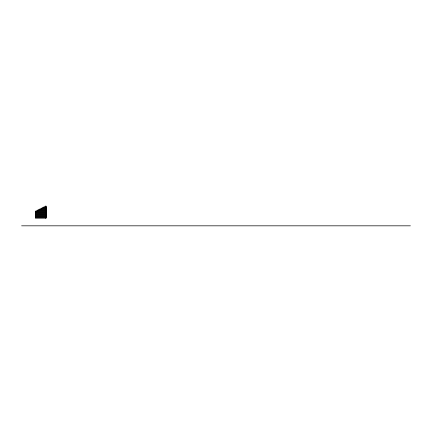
<?xml version="1.0" encoding="UTF-8"?>
<svg xmlns="http://www.w3.org/2000/svg" width="432" height="432" viewBox="0 0 432 432"><rect width="100%" height="100%" fill="white"/><g stroke="black" fill="none" stroke-linecap="round" stroke-linejoin="round"><path stroke-width="0.65" d="M46.246 206.842L43.886 206.842L43.886 207.511M46.246 207.511L42.552 207.511L42.552 208.175M46.246 208.175L41.224 208.175L41.224 208.845M46.246 208.845L39.895 208.845L39.895 209.515M46.246 209.515L38.567 209.515L38.567 210.179M46.246 210.179L37.238 210.179L37.238 210.848M46.246 210.848L35.91 210.848L35.91 211.518M46.246 211.518L35.365 211.518L35.365 218.192L46.246 218.192L46.246 206.177L45.214 206.177L45.214 206.842M35.365 212.182L46.246 212.182M35.365 212.852L46.246 212.852M35.365 213.521L46.246 213.521M35.365 214.186L46.246 214.186M35.365 214.855L46.246 214.855M35.365 215.525L46.246 215.525M35.365 216.189L46.246 216.189M35.365 216.859L46.246 216.859M35.365 217.528L46.246 217.528M21.6 225.823L410.4 225.823M45.619 206.177L45.619 218.192M37.865 210.179L37.865 210.848M35.991 211.518L35.991 212.182"/></g></svg>
